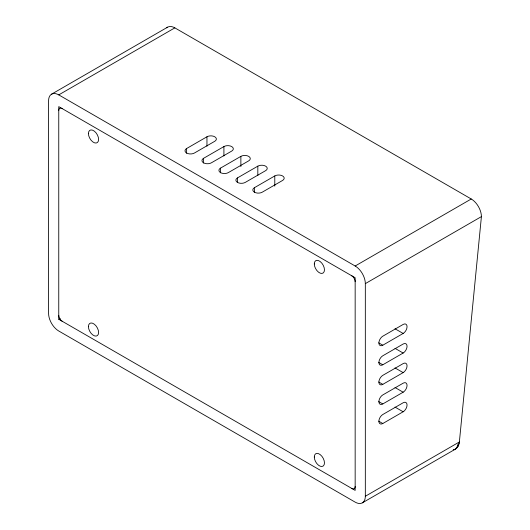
<?xml version="1.0" encoding="UTF-8"?>
<svg xmlns="http://www.w3.org/2000/svg" width="530" height="530" viewBox="0 0 530 530"><rect width="100%" height="100%" fill="white"/><g stroke="black" fill="none" stroke-linecap="round" stroke-linejoin="round"><path stroke-width="0.79" d="M453.236 449.738L454.17 449.692C457.337 448.512 459.159 445.246 459.371 441.967L481.412 216.611A14.389 8.308 60 0 0 471.243 198.989L174.84 27.865A14.389 8.308 60 0 0 166.771 27.799M362.348 502.851L455.171 449.261L456.787 447.757L458.066 444.153L459.126 443.531M456.052 448.612L456.535 448.281M456.787 447.757L457.403 447.366M457.377 446.724L458.132 446.253M457.807 445.511L458.708 444.968M51.562 94.168L167.652 27.149M459.371 441.967L365.329 496.266A14.389 8.308 60 0 1 355.16 502.135L58.757 331.011A14.389 8.308 60 0 1 48.588 313.389L48.588 100.76A14.389 8.308 60 0 1 58.757 94.883L174.84 27.865M186.613 148.532L206.958 136.78A5.519 3.187 0 0 1 214.756 136.78A5.519 3.187 0 0 1 214.756 141.285L194.411 153.031A5.519 3.187 0 0 1 186.613 153.031A5.519 3.187 0 0 1 186.613 148.532L186.613 153.23M203.566 158.318L223.912 146.572A5.519 3.187 0 0 1 231.716 146.572A5.519 3.187 0 0 1 231.716 151.076L211.364 162.823A5.519 3.187 0 0 1 203.566 162.823A5.519 3.187 0 0 1 203.566 158.318L203.566 163.021M220.526 168.109L240.872 156.363A5.519 3.187 0 0 1 248.669 156.363A5.519 3.187 0 0 1 248.669 160.868L228.324 172.614A5.519 3.187 0 0 1 220.526 172.614A5.519 3.187 0 0 1 220.526 168.109L220.526 172.806M237.48 177.901L257.825 166.155A5.519 3.187 0 0 1 265.629 166.155A5.519 3.187 0 0 1 265.629 170.653L245.277 182.399A5.519 3.187 0 0 1 237.48 182.399A5.519 3.187 0 0 1 237.48 177.901L237.48 182.598M254.433 187.686L274.785 175.94A5.519 3.187 0 0 1 282.583 175.94A5.519 3.187 0 0 1 282.583 180.445L262.237 192.191A5.519 3.187 0 0 1 254.433 192.191A5.519 3.187 0 0 1 254.433 187.686L254.433 192.39M58.757 319.265L355.16 490.389L355.16 277.753L58.757 106.629L58.757 319.265L60.195 318.437M58.757 94.883L355.16 266.007L471.243 198.989M365.329 496.266L365.329 283.63L481.412 216.611M382.799 345.209L403.144 333.456A5.519 3.187 -60 0 0 407.047 326.705A5.519 3.187 -60 0 0 403.144 324.453L382.799 336.199A5.519 3.187 -60 0 0 378.897 342.956A5.519 3.187 -60 0 0 382.799 345.209L378.725 342.857M382.799 364.786L403.144 353.04A5.519 3.187 -60 0 0 407.047 346.282A5.519 3.187 -60 0 0 403.144 344.03L382.799 355.782A5.519 3.187 -60 0 0 378.897 362.533A5.519 3.187 -60 0 0 382.799 364.786L378.725 362.434M382.799 384.363L403.144 372.617A5.519 3.187 -60 0 0 407.047 365.866A5.519 3.187 -60 0 0 403.144 363.613L382.799 375.359A5.519 3.187 -60 0 0 378.897 382.117A5.519 3.187 -60 0 0 382.799 384.363L378.725 382.017M382.799 403.946L403.144 392.2A5.519 3.187 -60 0 0 407.047 385.442A5.519 3.187 -60 0 0 403.144 383.19L382.799 394.936A5.519 3.187 -60 0 0 378.897 401.694A5.519 3.187 -60 0 0 382.799 403.946L378.725 401.594M382.799 423.523L403.144 411.777A5.519 3.187 -60 0 0 407.047 405.019A5.519 3.187 -60 0 0 403.144 402.774L382.799 414.52A5.519 3.187 -60 0 0 378.897 421.27A5.519 3.187 -60 0 0 382.799 423.523L378.725 421.178M454.17 449.692L455.171 449.261M395.002 328.759L403.144 333.456M395.002 348.342L403.144 353.04M395.002 367.919L403.144 372.617M395.002 387.496L403.144 392.2M395.002 407.08L403.144 411.777M274.785 175.94L274.785 186.123M257.825 166.155L257.825 175.549M240.872 156.363L240.872 166.546M223.912 146.572L223.912 155.972M206.958 136.78L206.958 146.181M355.16 266.007A14.389 8.308 60 0 1 365.329 283.63M58.757 110.545A4.796 2.769 60 0 1 62.149 108.59M351.768 275.799A4.796 2.769 60 0 1 355.16 281.668M62.149 321.226A4.796 2.769 60 0 1 58.757 315.35M355.16 486.474A4.796 2.769 60 0 1 351.768 488.428M88.43 133.553A7.195 4.154 60 0 0 96.062 143.047A7.195 4.154 60 0 0 96.062 132.871A7.195 4.154 60 0 0 88.43 133.553M88.43 326.606A7.195 4.154 60 0 0 96.062 336.099A7.195 4.154 60 0 0 96.062 325.923A7.195 4.154 60 0 0 88.43 326.606M314.29 457.006A7.195 4.154 60 0 0 321.922 466.499A7.195 4.154 60 0 0 321.922 456.323A7.195 4.154 60 0 0 314.29 457.006M314.29 263.953A7.195 4.154 60 0 0 321.922 273.44A7.195 4.154 60 0 0 321.922 263.271A7.195 4.154 60 0 0 314.29 263.953"/></g></svg>
